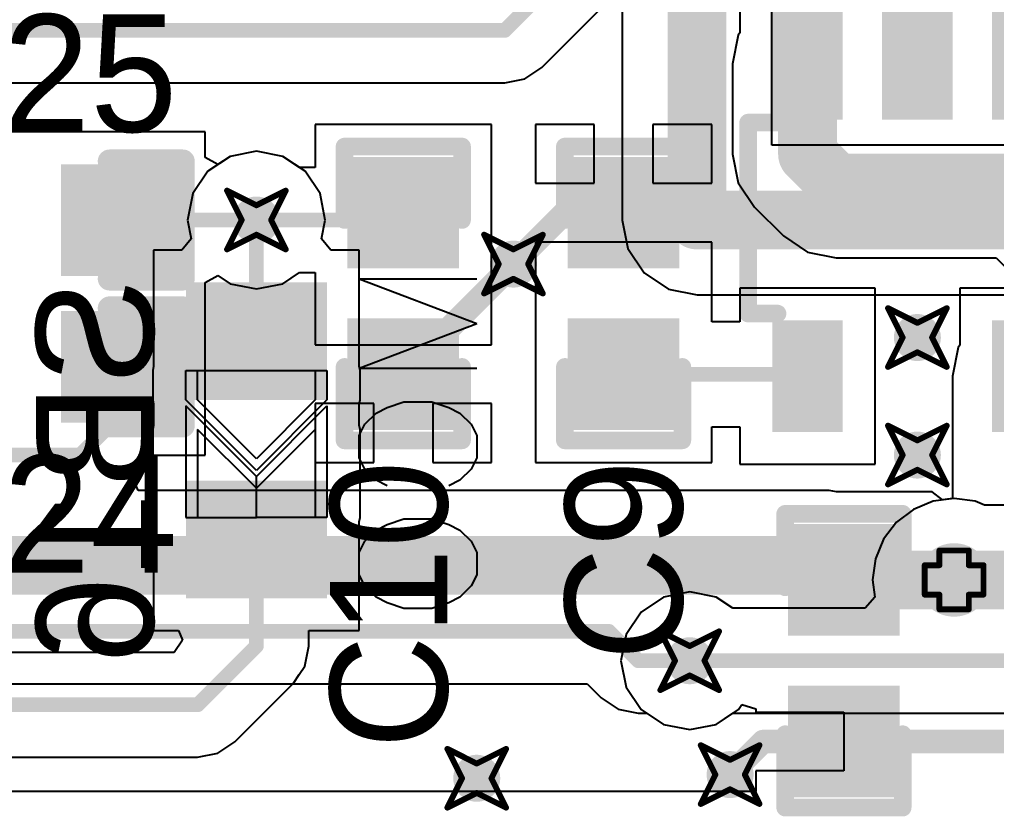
# Model space of a CAD drawing. Header units: millimetres. Extents: x 2.26 to 6.57, y 1.2 to 4.64.
# Drawn here: x 4.2026 to 4.5352, y 3.6001 to 3.8714 of the extents above; entities that cross this region are included whole.
import ezdxf

# ---------------------------------------------------------------- set-up
doc = ezdxf.new("R2010")
doc.units = ezdxf.units.MM
doc.header["$MEASUREMENT"] = 0
for name, color, linetype in [('BottomLayer', 5, 'Continuous'), ('BottomOverlay', 54, 'Continuous'), ('BottomPaste', 16, 'Continuous'), ('BottomSolder', 6, 'Continuous'), ('DrillDrawing', 1, 'Continuous'), ('MultiLayer', 9, 'Continuous'), ('TopLayer', 1, 'Continuous'), ('TopOverlay', 2, 'Continuous'), ('TopPaste', 8, 'Continuous'), ('TopSolder', 216, 'Continuous'), ('ViaHoleLayer', 16, 'Continuous')]:
    doc.layers.add(name, color=color, linetype=linetype)

# ---------------------------------------------------------------- blocks, each defined once
blk = doc.blocks.new('0603C_63')
at = {"layer": 'TopLayer'}
for points in [[(-0.0125, 0.015), (-0.0425, 0.015), (-0.0125, -0.015), (-0.0425, -0.015)], [(0.0425, 0.015), (0.0125, 0.015), (0.0425, -0.015), (0.0125, -0.015)]]:
    blk.add_solid(points, dxfattribs=at)
at = {"layer": 'TopOverlay', "const_width": 0.006}
for points in [[(-0.05, 0.02), (-0.025, 0.02)], [(-0.05, 0.02), (-0.05, -0.02)], [(0.025, 0.02), (0.05, 0.02)], [(0.05, 0.02), (0.05, -0.02)], [(-0.05, -0.02), (-0.025, -0.02)], [(0.025, -0.02), (0.05, -0.02)]]:
    blk.add_lwpolyline(points, dxfattribs=at)
at = {"layer": 'TopOverlay', "const_width": 0.003}
for points in [[(-0.0515, 0.02, 1), (-0.0485, 0.02, 1)], [(-0.0515, 0.02, 1), (-0.0485, 0.02, 1)], [(-0.0265, 0.02, 1), (-0.0235, 0.02, 1)], [(0.0235, 0.02, 1), (0.0265, 0.02, 1)], [(0.0485, 0.02, 1), (0.0515, 0.02, 1)], [(0.0485, 0.02, 1), (0.0515, 0.02, 1)], [(-0.0515, -0.02, 1), (-0.0485, -0.02, 1)], [(-0.0515, -0.02, 1), (-0.0485, -0.02, 1)], [(-0.0265, -0.02, 1), (-0.0235, -0.02, 1)], [(0.0235, -0.02, 1), (0.0265, -0.02, 1)], [(0.0485, -0.02, 1), (0.0515, -0.02, 1)], [(0.0485, -0.02, 1), (0.0515, -0.02, 1)]]:
    blk.add_lwpolyline(points, format="xyb", close=True, dxfattribs=at)
at = {"layer": 'TopPaste'}
for points in [[(-0.0125, 0.015), (-0.0425, 0.015), (-0.0125, -0.015), (-0.0425, -0.015)], [(0.0425, 0.015), (0.0125, 0.015), (0.0425, -0.015), (0.0125, -0.015)]]:
    blk.add_solid(points, dxfattribs=at)
at = {"layer": 'TopSolder'}
for points in [[(-0.0085, 0.019), (-0.0465, 0.019), (-0.0085, -0.019), (-0.0465, -0.019)], [(0.0465, 0.019), (0.0085, 0.019), (0.0465, -0.019), (0.0085, -0.019)]]:
    blk.add_solid(points, dxfattribs=at)
blk = doc.blocks.new('0603C_72')
at = {"layer": 'TopLayer'}
for points in [[(-0.0125, 0.015), (-0.0425, 0.015), (-0.0125, -0.015), (-0.0425, -0.015)], [(0.0425, 0.015), (0.0125, 0.015), (0.0425, -0.015), (0.0125, -0.015)]]:
    blk.add_solid(points, dxfattribs=at)
at = {"layer": 'TopOverlay', "const_width": 0.006}
for points in [[(-0.05, 0.02), (-0.025, 0.02)], [(-0.05, 0.02), (-0.05, -0.02)], [(0.025, 0.02), (0.05, 0.02)], [(0.05, 0.02), (0.05, -0.02)], [(-0.05, -0.02), (-0.025, -0.02)], [(0.025, -0.02), (0.05, -0.02)]]:
    blk.add_lwpolyline(points, dxfattribs=at)
at = {"layer": 'TopOverlay', "const_width": 0.003}
for points in [[(-0.0515, 0.02, 1), (-0.0485, 0.02, 1)], [(-0.0515, 0.02, 1), (-0.0485, 0.02, 1)], [(-0.0265, 0.02, 1), (-0.0235, 0.02, 1)], [(0.0235, 0.02, 1), (0.0265, 0.02, 1)], [(0.0485, 0.02, 1), (0.0515, 0.02, 1)], [(0.0485, 0.02, 1), (0.0515, 0.02, 1)], [(-0.0515, -0.02, 1), (-0.0485, -0.02, 1)], [(-0.0515, -0.02, 1), (-0.0485, -0.02, 1)], [(-0.0265, -0.02, 1), (-0.0235, -0.02, 1)], [(0.0235, -0.02, 1), (0.0265, -0.02, 1)], [(0.0485, -0.02, 1), (0.0515, -0.02, 1)], [(0.0485, -0.02, 1), (0.0515, -0.02, 1)]]:
    blk.add_lwpolyline(points, format="xyb", close=True, dxfattribs=at)
at = {"layer": 'TopPaste'}
for points in [[(-0.0125, 0.015), (-0.0425, 0.015), (-0.0125, -0.015), (-0.0425, -0.015)], [(0.0425, 0.015), (0.0125, 0.015), (0.0425, -0.015), (0.0125, -0.015)]]:
    blk.add_solid(points, dxfattribs=at)
at = {"layer": 'TopSolder'}
for points in [[(-0.0085, 0.019), (-0.0465, 0.019), (-0.0085, -0.019), (-0.0465, -0.019)], [(0.0465, 0.019), (0.0085, 0.019), (0.0465, -0.019), (0.0085, -0.019)]]:
    blk.add_solid(points, dxfattribs=at)
blk = doc.blocks.new('0603C_73')
at = {"layer": 'TopLayer'}
for points in [[(-0.0125, 0.015), (-0.0425, 0.015), (-0.0125, -0.015), (-0.0425, -0.015)], [(0.0425, 0.015), (0.0125, 0.015), (0.0425, -0.015), (0.0125, -0.015)]]:
    blk.add_solid(points, dxfattribs=at)
at = {"layer": 'TopOverlay', "const_width": 0.006}
for points in [[(-0.025, 0.02), (-0.05, 0.02)], [(-0.05, -0.02), (-0.05, 0.02)], [(0.05, 0.02), (0.025, 0.02)], [(0.05, -0.02), (0.05, 0.02)], [(-0.025, -0.02), (-0.05, -0.02)], [(0.05, -0.02), (0.025, -0.02)]]:
    blk.add_lwpolyline(points, dxfattribs=at)
at = {"layer": 'TopOverlay', "const_width": 0.003}
for points in [[(-0.0515, 0.02, 1), (-0.0485, 0.02, 1)], [(-0.0515, 0.02, 1), (-0.0485, 0.02, 1)], [(-0.0265, 0.02, 1), (-0.0235, 0.02, 1)], [(0.0235, 0.02, 1), (0.0265, 0.02, 1)], [(0.0485, 0.02, 1), (0.0515, 0.02, 1)], [(0.0485, 0.02, 1), (0.0515, 0.02, 1)], [(-0.0515, -0.02, 1), (-0.0485, -0.02, 1)], [(-0.0515, -0.02, 1), (-0.0485, -0.02, 1)], [(-0.0265, -0.02, 1), (-0.0235, -0.02, 1)], [(0.0235, -0.02, 1), (0.0265, -0.02, 1)], [(0.0485, -0.02, 1), (0.0515, -0.02, 1)], [(0.0485, -0.02, 1), (0.0515, -0.02, 1)]]:
    blk.add_lwpolyline(points, format="xyb", close=True, dxfattribs=at)
at = {"layer": 'TopPaste'}
for points in [[(-0.0125, 0.015), (-0.0425, 0.015), (-0.0125, -0.015), (-0.0425, -0.015)], [(0.0425, 0.015), (0.0125, 0.015), (0.0425, -0.015), (0.0125, -0.015)]]:
    blk.add_solid(points, dxfattribs=at)
at = {"layer": 'TopSolder'}
for points in [[(-0.0085, 0.019), (-0.0465, 0.019), (-0.0085, -0.019), (-0.0465, -0.019)], [(0.0465, 0.019), (0.0085, 0.019), (0.0465, -0.019), (0.0085, -0.019)]]:
    blk.add_solid(points, dxfattribs=at)
blk = doc.blocks.new('SOT_23_5L_112')
at = {"layer": 'TopLayer'}
for points in [[(-0.06815, 0.0454), (-0.06815, 0.0294), (-0.03815, 0.0454), (-0.03815, 0.0294)], [(0.03815, 0.0454), (0.03815, 0.0294), (0.06815, 0.0454), (0.06815, 0.0294)], [(-0.06815, 0.008), (-0.06815, -0.008), (-0.03815, 0.008), (-0.03815, -0.008)], [(-0.06815, -0.0294), (-0.06815, -0.0454), (-0.03815, -0.0294), (-0.03815, -0.0454)], [(0.03815, -0.0294), (0.03815, -0.0454), (0.06815, -0.0294), (0.06815, -0.0454)]]:
    blk.add_solid(points, dxfattribs=at)
at = {"layer": 'TopOverlay', "const_width": 0.006}
for points in [[(0.03185, 0.0574), (-0.03315, 0.0574)], [(-0.03315, 0.0474), (-0.03315, 0.0574)], [(0.03185, 0.0474), (0.03185, 0.0574)], [(-0.03315, -0.0576), (-0.03315, -0.0476)], [(0.03185, -0.0576), (0.03185, -0.0476)], [(0.03185, -0.0576), (-0.03315, -0.0576)]]:
    blk.add_lwpolyline(points, dxfattribs=at)
at = {"layer": 'TopOverlay', "const_width": 0.003}
for points in [[(-0.03465, 0.0574, 1), (-0.03165, 0.0574, 1)], [(-0.03465, 0.0574, 1), (-0.03165, 0.0574, 1)], [(0.03035, 0.0574, 1), (0.03335, 0.0574, 1)], [(0.03035, 0.0574, 1), (0.03335, 0.0574, 1)], [(-0.03465, 0.0474, 1), (-0.03165, 0.0474, 1)], [(0.03035, 0.0474, 1), (0.03335, 0.0474, 1)], [(-0.03465, -0.0476, 1), (-0.03165, -0.0476, 1)], [(0.03035, -0.0476, 1), (0.03335, -0.0476, 1)], [(-0.03465, -0.0576, 1), (-0.03165, -0.0576, 1)], [(-0.03465, -0.0576, 1), (-0.03165, -0.0576, 1)], [(0.03035, -0.0576, 1), (0.03335, -0.0576, 1)], [(0.03035, -0.0576, 1), (0.03335, -0.0576, 1)]]:
    blk.add_lwpolyline(points, format="xyb", close=True, dxfattribs=at)
at = {"layer": 'TopPaste'}
for points in [[(-0.06815, 0.0454), (-0.06815, 0.0294), (-0.03815, 0.0454), (-0.03815, 0.0294)], [(0.03815, 0.0454), (0.03815, 0.0294), (0.06815, 0.0454), (0.06815, 0.0294)], [(-0.06815, 0.008), (-0.06815, -0.008), (-0.03815, 0.008), (-0.03815, -0.008)], [(-0.06815, -0.0294), (-0.06815, -0.0454), (-0.03815, -0.0294), (-0.03815, -0.0454)], [(0.03815, -0.0294), (0.03815, -0.0454), (0.06815, -0.0294), (0.06815, -0.0454)]]:
    blk.add_solid(points, dxfattribs=at)
at = {"layer": 'TopSolder'}
for points in [[(-0.07215, 0.0494), (-0.07215, 0.0254), (-0.03415, 0.0494), (-0.03415, 0.0254)], [(0.03415, 0.0494), (0.03415, 0.0254), (0.07215, 0.0494), (0.07215, 0.0254)], [(-0.07215, 0.012), (-0.07215, -0.012), (-0.03415, 0.012), (-0.03415, -0.012)], [(-0.07215, -0.0254), (-0.07215, -0.0494), (-0.03415, -0.0254), (-0.03415, -0.0494)], [(0.03415, -0.0254), (0.03415, -0.0494), (0.07215, -0.0254), (0.07215, -0.0494)]]:
    blk.add_solid(points, dxfattribs=at)
blk = doc.blocks.new('0603R_129')
at = {"layer": 'TopLayer'}
for points in [[(-0.0125, 0.015), (-0.0425, 0.015), (-0.0125, -0.015), (-0.0425, -0.015)], [(0.0425, 0.015), (0.0125, 0.015), (0.0425, -0.015), (0.0125, -0.015)]]:
    blk.add_solid(points, dxfattribs=at)
at = {"layer": 'TopOverlay', "const_width": 0.008}
for points in [[(-0.025, 0.02), (-0.05, 0.02)], [(-0.05, 0.02), (-0.05, -0.02)], [(0.05, 0.02), (0.025, 0.02)], [(0.05, 0.02), (0.05, -0.02)], [(-0.025, -0.02), (-0.05, -0.02)], [(0.05, -0.02), (0.025, -0.02)]]:
    blk.add_lwpolyline(points, dxfattribs=at)
at = {"layer": 'TopOverlay', "const_width": 0.004}
for points in [[(-0.052, 0.02, 1), (-0.048, 0.02, 1)], [(-0.052, 0.02, 1), (-0.048, 0.02, 1)], [(-0.027, 0.02, 1), (-0.023, 0.02, 1)], [(0.023, 0.02, 1), (0.027, 0.02, 1)], [(0.048, 0.02, 1), (0.052, 0.02, 1)], [(0.048, 0.02, 1), (0.052, 0.02, 1)], [(-0.052, -0.02, 1), (-0.048, -0.02, 1)], [(-0.052, -0.02, 1), (-0.048, -0.02, 1)], [(-0.027, -0.02, 1), (-0.023, -0.02, 1)], [(0.023, -0.02, 1), (0.027, -0.02, 1)], [(0.048, -0.02, 1), (0.052, -0.02, 1)], [(0.048, -0.02, 1), (0.052, -0.02, 1)]]:
    blk.add_lwpolyline(points, format="xyb", close=True, dxfattribs=at)
at = {"layer": 'TopPaste'}
for points in [[(-0.0125, 0.015), (-0.0425, 0.015), (-0.0125, -0.015), (-0.0425, -0.015)], [(0.0425, 0.015), (0.0125, 0.015), (0.0425, -0.015), (0.0125, -0.015)]]:
    blk.add_solid(points, dxfattribs=at)
at = {"layer": 'TopSolder'}
for points in [[(-0.0085, 0.019), (-0.0465, 0.019), (-0.0085, -0.019), (-0.0465, -0.019)], [(0.0465, 0.019), (0.0085, 0.019), (0.0465, -0.019), (0.0085, -0.019)]]:
    blk.add_solid(points, dxfattribs=at)
blk = doc.blocks.new('0603R_132')
at = {"layer": 'TopLayer'}
for points in [[(-0.0125, 0.015), (-0.0425, 0.015), (-0.0125, -0.015), (-0.0425, -0.015)], [(0.0425, 0.015), (0.0125, 0.015), (0.0425, -0.015), (0.0125, -0.015)]]:
    blk.add_solid(points, dxfattribs=at)
at = {"layer": 'TopOverlay', "const_width": 0.008}
for points in [[(-0.05, -0.02), (-0.05, 0.02)], [(-0.05, 0.02), (-0.025, 0.02)], [(0.025, 0.02), (0.05, 0.02)], [(0.05, -0.02), (0.05, 0.02)], [(-0.05, -0.02), (-0.025, -0.02)], [(0.025, -0.02), (0.05, -0.02)]]:
    blk.add_lwpolyline(points, dxfattribs=at)
at = {"layer": 'TopOverlay', "const_width": 0.004}
for points in [[(-0.052, 0.02, 1), (-0.048, 0.02, 1)], [(-0.052, 0.02, 1), (-0.048, 0.02, 1)], [(-0.027, 0.02, 1), (-0.023, 0.02, 1)], [(0.023, 0.02, 1), (0.027, 0.02, 1)], [(0.048, 0.02, 1), (0.052, 0.02, 1)], [(0.048, 0.02, 1), (0.052, 0.02, 1)], [(-0.052, -0.02, 1), (-0.048, -0.02, 1)], [(-0.052, -0.02, 1), (-0.048, -0.02, 1)], [(-0.027, -0.02, 1), (-0.023, -0.02, 1)], [(0.023, -0.02, 1), (0.027, -0.02, 1)], [(0.048, -0.02, 1), (0.052, -0.02, 1)], [(0.048, -0.02, 1), (0.052, -0.02, 1)]]:
    blk.add_lwpolyline(points, format="xyb", close=True, dxfattribs=at)
at = {"layer": 'TopPaste'}
for points in [[(-0.0125, 0.015), (-0.0425, 0.015), (-0.0125, -0.015), (-0.0425, -0.015)], [(0.0425, 0.015), (0.0125, 0.015), (0.0425, -0.015), (0.0125, -0.015)]]:
    blk.add_solid(points, dxfattribs=at)
at = {"layer": 'TopSolder'}
for points in [[(-0.0085, 0.019), (-0.0465, 0.019), (-0.0085, -0.019), (-0.0465, -0.019)], [(0.0465, 0.019), (0.0085, 0.019), (0.0465, -0.019), (0.0085, -0.019)]]:
    blk.add_solid(points, dxfattribs=at)
blk = doc.blocks.new('JP2_SMD_B_154')
at = {"layer": 'BottomLayer'}
for p, q in [((-0.02625, 0.02), (-0.02625, 0)), ((0.00375, 0.02), (-0.02625, 0.02)), ((-0.01625, 0), (0.00375, 0.02)), ((-0.00625, 0), (0.01375, 0.02)), ((0.01375, 0.02), (0.02375, 0.02)), ((0.02375, 0.02), (0.02375, -0.02)), ((-0.02625, 0), (-0.01625, 0)), ((-0.02625, -0.02), (-0.02625, 0)), ((-0.02625, 0), (-0.01625, 0)), ((-0.01625, 0), (0.00375, -0.02)), ((0.01375, -0.02), (-0.00625, 0)), ((0.00375, -0.02), (-0.02625, -0.02)), ((0.02375, -0.02), (0.01375, -0.02))]:
    blk.add_line(p, q, dxfattribs=at)
for points in [[(-0.01775, 0.02), (-0.04975, 0.02), (-0.01775, -0.02), (-0.04975, -0.02)], [(0.04975, 0.02), (0.01775, 0.02), (0.04975, -0.02), (0.01775, -0.02)]]:
    blk.add_solid(points, dxfattribs=at)
at = {"layer": 'BottomPaste'}
for p, q in [((-0.02625, 0.02), (-0.02625, 0)), ((0.00375, 0.02), (-0.02625, 0.02)), ((-0.01625, 0), (0.00375, 0.02)), ((-0.00625, 0), (0.01375, 0.02)), ((0.01375, 0.02), (0.02375, 0.02)), ((0.02375, 0.02), (0.02375, -0.02)), ((-0.02625, 0), (-0.01625, 0)), ((-0.02625, -0.02), (-0.02625, 0)), ((-0.02625, 0), (-0.01625, 0)), ((-0.01625, 0), (0.00375, -0.02)), ((0.01375, -0.02), (-0.00625, 0)), ((0.00375, -0.02), (-0.02625, -0.02)), ((0.02375, -0.02), (0.01375, -0.02))]:
    blk.add_line(p, q, dxfattribs=at)
for points in [[(-0.01775, 0.02), (-0.04975, 0.02), (-0.01775, -0.02), (-0.04975, -0.02)], [(0.04975, 0.02), (0.01775, 0.02), (0.04975, -0.02), (0.01775, -0.02)]]:
    blk.add_solid(points, dxfattribs=at)
at = {"layer": 'BottomSolder'}
for p, q in [((-0.02625, 0.024), (-0.02625, 0)), ((0.01175, 0.024), (-0.02625, 0.024)), ((-0.01225, 0), (0.01175, 0.024)), ((-0.01025, 0), (0.01375, 0.024)), ((0.01375, 0.024), (0.02375, 0.024)), ((0.02375, 0.024), (0.02375, -0.024)), ((-0.02625, 0), (-0.01225, 0)), ((-0.02625, -0.024), (-0.02625, 0)), ((-0.02625, 0), (-0.01225, 0)), ((-0.01225, 0), (0.01175, -0.024)), ((0.01375, -0.024), (-0.01025, 0)), ((0.01175, -0.024), (-0.02625, -0.024)), ((0.02375, -0.024), (0.01375, -0.024))]:
    blk.add_line(p, q, dxfattribs=at)
for points in [[(-0.01375, 0.024), (-0.05375, 0.024), (-0.01375, -0.024), (-0.05375, -0.024)], [(0.05375, 0.024), (0.01375, 0.024), (0.05375, -0.024), (0.01375, -0.024)]]:
    blk.add_solid(points, dxfattribs=at)

msp = doc.modelspace()

# ---------------------------------------------------------------- linework, layer by layer
at = {"layer": 'BottomLayer'}
for p, q in [((4.40778, 3.91783), (4.40778, 3.80315)), ((4.45876, 3.82864), (4.45876, 3.87666)), ((4.79771, 3.82864), (4.45876, 3.82864)), ((4.27429, 3.82482), (4.26669, 3.81973)), ((4.28327, 3.8266), (4.27429, 3.82482)), ((4.29224, 3.82482), (4.28327, 3.8266)), ((4.29985, 3.81973), (4.29224, 3.82482)), ((4.26669, 3.81973), (4.2616, 3.81212)), ((4.30493, 3.81212), (4.29985, 3.81973)), ((4.2616, 3.81212), (4.25982, 3.80315)), ((4.30672, 3.80315), (4.30493, 3.81212)), ((4.25982, 3.80315), (4.26109, 3.79676)), ((4.30545, 3.79676), (4.30672, 3.80315)), ((4.40778, 3.80315), (4.40972, 3.7934)), ((4.26109, 3.79676), (4.25792, 3.7929)), ((4.30862, 3.7929), (4.30545, 3.79676)), ((4.25792, 3.7929), (4.24827, 3.7929)), ((4.24827, 3.7929), (4.24827, 3.75338)), ((4.31827, 3.7929), (4.30862, 3.7929)), ((4.31827, 3.75338), (4.31827, 3.7929)), ((4.40972, 3.7934), (4.41524, 3.78513)), ((4.41524, 3.78513), (4.42351, 3.7796)), ((4.42351, 3.7796), (4.43327, 3.77766)), ((4.43327, 3.77766), (4.6902, 3.77766)), ((4.24827, 3.75338), (4.24797, 3.7519)), ((4.24797, 3.7519), (4.24797, 3.7419)), ((4.31856, 3.7519), (4.31827, 3.75338)), ((4.31856, 3.7419), (4.31856, 3.7519)), ((4.24797, 3.7419), (4.24827, 3.74042)), ((4.31827, 3.74042), (4.31856, 3.7419)), ((4.24827, 3.74042), (4.24827, 3.73338)), ((4.31827, 3.73338), (4.31827, 3.74042)), ((4.24827, 3.73338), (4.24797, 3.7319)), ((4.24797, 3.7319), (4.24797, 3.7019)), ((4.31856, 3.7319), (4.31827, 3.73338)), ((4.31856, 3.7019), (4.31856, 3.7319)), ((4.52077, 3.70839), (4.51359, 3.70744)), ((4.52795, 3.70744), (4.52077, 3.70839)), ((4.5069, 3.70467), (4.50115, 3.70026)), ((4.51359, 3.70744), (4.5069, 3.70467)), ((4.53109, 3.70614), (4.52795, 3.70744)), ((4.62521, 3.70614), (4.53109, 3.70614)), ((4.24797, 3.7019), (4.24827, 3.70042)), ((4.31827, 3.70042), (4.31856, 3.7019)), ((4.24827, 3.70042), (4.24827, 3.6634)), ((4.31827, 3.6634), (4.31827, 3.70042)), ((4.50115, 3.70026), (4.49675, 3.69452)), ((4.49675, 3.69452), (4.49398, 3.68783)), ((4.49398, 3.68783), (4.49303, 3.68065)), ((4.49303, 3.68065), (4.49381, 3.67475)), ((4.42179, 3.67482), (4.41419, 3.66973)), ((4.43077, 3.6766), (4.42179, 3.67482)), ((4.43974, 3.67482), (4.43077, 3.6766)), ((4.44546, 3.67099), (4.43974, 3.67482)), ((4.49381, 3.67475), (4.49051, 3.67099)), ((4.41419, 3.66973), (4.4091, 3.66212)), ((4.49051, 3.67099), (4.44546, 3.67099)), ((4.24827, 3.6634), (4.25675, 3.6634)), ((4.25675, 3.6634), (4.2581, 3.66015)), ((4.30111, 3.65815), (4.30111, 3.6634)), ((4.30111, 3.6634), (4.31827, 3.6634)), ((4.4091, 3.66212), (4.40732, 3.65315)), ((4.2581, 3.66015), (4.25532, 3.65599)), ((4.29975, 3.65132), (4.30111, 3.65815)), ((4.30111, 3.65815), (4.30111, 3.65815)), ((4.25532, 3.65599), (4.18424, 3.65599)), ((4.40732, 3.65315), (4.4091, 3.64418)), ((4.29588, 3.64553), (4.29782, 3.64843)), ((4.29782, 3.64843), (4.29975, 3.65132)), ((4.27588, 3.62553), (4.29588, 3.64553)), ((4.29588, 3.64553), (4.29588, 3.64553)), ((4.4091, 3.64418), (4.41419, 3.63657)), ((4.41419, 3.63657), (4.42179, 3.63148)), ((4.43974, 3.63148), (4.44546, 3.63531)), ((4.44546, 3.63531), (4.65857, 3.63531)), ((4.42179, 3.63148), (4.43077, 3.6297)), ((4.43077, 3.6297), (4.43974, 3.63148)), ((4.2701, 3.62167), (4.27588, 3.62553)), ((4.26327, 3.62031), (4.2701, 3.62167)), ((4.12566, 3.62031), (4.26327, 3.62031))]:
    msp.add_line(p, q, dxfattribs=at)
for points, const_width in [([(4.43327, 3.80315), (4.43327, 3.92815)], 0.02), ([(4.43327, 3.80315), (4.80827, 3.80315)], 0.02), ([(4.28327, 3.7619), (4.28327, 3.80315)], 0.005), ([(4.28327, 3.65815), (4.28327, 3.6944)], 0.005), ([(4.52077, 3.68065), (4.63577, 3.68065)], 0.02), ([(4.26327, 3.63815), (4.28327, 3.65815)], 0.005), ([(4.43077, 3.65315), (4.67327, 3.65315)], 0.005), ([(4.11827, 3.63815), (4.26327, 3.63815)], 0.005)]:
    msp.add_lwpolyline(points, dxfattribs=dict(at, const_width=const_width))
for points, const_width in [([(4.27927, 3.80315, 1), (4.28727, 3.80315, 1)], 0.008), ([(4.42827, 3.80315, 1), (4.43827, 3.80315, 1)], 0.01), ([(4.42827, 3.80315, 1), (4.43827, 3.80315, 1)], 0.01), ([(4.28202, 3.80315, 1), (4.28452, 3.80315, 1)], 0.0025), ([(4.36677, 3.78815, 1), (4.37477, 3.78815, 1)], 0.008), ([(4.50427, 3.76315, 1), (4.51227, 3.76315, 1)], 0.008), ([(4.28202, 3.7619, 1), (4.28452, 3.7619, 1)], 0.0025), ([(4.50427, 3.72315, 1), (4.51227, 3.72315, 1)], 0.008), ([(4.28202, 3.6944, 1), (4.28452, 3.6944, 1)], 0.0025), ([(4.51452, 3.68065, 1), (4.52702, 3.68065, 1)], 0.0125), ([(4.51577, 3.68065, 1), (4.52577, 3.68065, 1)], 0.01), ([(4.28202, 3.65815, 1), (4.28452, 3.65815, 1)], 0.0025), ([(4.28202, 3.65815, 1), (4.28452, 3.65815, 1)], 0.0025), ([(4.42677, 3.65315, 1), (4.43477, 3.65315, 1)], 0.008), ([(4.42952, 3.65315, 1), (4.43202, 3.65315, 1)], 0.0025), ([(4.26202, 3.63815, 1), (4.26452, 3.63815, 1)], 0.0025), ([(4.26202, 3.63815, 1), (4.26452, 3.63815, 1)], 0.0025), ([(4.44052, 3.6144, 1), (4.44852, 3.6144, 1)], 0.008), ([(4.35427, 3.61315, 1), (4.36227, 3.61315, 1)], 0.008)]:
    msp.add_lwpolyline(points, format="xyb", close=True, dxfattribs=dict(at, const_width=const_width))
at = {"layer": 'BottomOverlay'}
for p, q in [((4.31828, 3.78315), (4.35827, 3.78315)), ((4.31828, 3.78315), (4.35827, 3.76791)), ((4.31828, 3.75268), (4.35827, 3.76791)), ((4.31828, 3.75268), (4.35827, 3.75268)), ((4.3278, 3.73935), (4.33351, 3.74125)), ((4.33351, 3.74125), (4.34303, 3.74125)), ((4.34303, 3.74125), (4.34875, 3.73935)), ((4.32399, 3.73745), (4.3278, 3.73935)), ((4.34875, 3.73935), (4.35255, 3.73745)), ((4.32018, 3.73364), (4.32399, 3.73745)), ((4.35255, 3.73745), (4.35636, 3.73364)), ((4.31828, 3.72983), (4.32018, 3.73364)), ((4.35636, 3.73364), (4.35827, 3.72983)), ((4.31828, 3.72221), (4.31828, 3.72983)), ((4.35827, 3.72983), (4.35827, 3.72221)), ((4.32018, 3.7184), (4.31828, 3.72221)), ((4.35827, 3.72221), (4.35636, 3.7184)), ((4.32399, 3.71459), (4.32018, 3.7184)), ((4.35636, 3.7184), (4.35255, 3.71459)), ((4.3278, 3.71269), (4.32399, 3.71459)), ((4.35255, 3.71459), (4.34875, 3.71269)), ((4.3278, 3.69955), (4.33351, 3.70145)), ((4.33351, 3.70145), (4.34303, 3.70145)), ((4.34303, 3.70145), (4.34875, 3.69955)), ((4.32399, 3.69764), (4.3278, 3.69955)), ((4.34875, 3.69955), (4.35255, 3.69764)), ((4.32018, 3.69384), (4.32399, 3.69764)), ((4.35255, 3.69764), (4.35636, 3.69384)), ((4.31828, 3.69003), (4.32018, 3.69384)), ((4.35636, 3.69384), (4.35827, 3.69003)), ((4.31828, 3.68241), (4.31828, 3.69003)), ((4.35827, 3.69003), (4.35827, 3.68241)), ((4.32018, 3.6786), (4.31828, 3.68241)), ((4.35827, 3.68241), (4.35636, 3.6786)), ((4.32399, 3.67479), (4.32018, 3.6786)), ((4.35636, 3.6786), (4.35255, 3.67479)), ((4.3278, 3.67289), (4.32399, 3.67479)), ((4.35255, 3.67479), (4.34875, 3.67289)), ((4.33351, 3.67098), (4.3278, 3.67289)), ((4.34875, 3.67289), (4.34303, 3.67098)), ((4.34303, 3.67098), (4.33351, 3.67098))]:
    msp.add_line(p, q, dxfattribs=at)
at = {"layer": 'DrillDrawing', "const_width": 0.002}
for points in [[(4.27327, 3.81315), (4.28327, 3.80815)], [(4.27327, 3.81315), (4.27827, 3.80315)], [(4.28327, 3.80815), (4.29327, 3.81315)], [(4.28827, 3.80315), (4.29327, 3.81315)], [(4.27327, 3.79315), (4.27827, 3.80315)], [(4.28827, 3.80315), (4.29327, 3.79315)], [(4.27327, 3.79315), (4.28327, 3.79815)], [(4.28327, 3.79815), (4.29327, 3.79315)], [(4.36077, 3.79815), (4.37077, 3.79315)], [(4.36077, 3.79815), (4.36577, 3.78815)], [(4.37077, 3.79315), (4.38077, 3.79815)], [(4.37577, 3.78815), (4.38077, 3.79815)], [(4.36077, 3.77815), (4.36577, 3.78815)], [(4.37577, 3.78815), (4.38077, 3.77815)], [(4.36077, 3.77815), (4.37077, 3.78315)], [(4.37077, 3.78315), (4.38077, 3.77815)], [(4.49827, 3.77315), (4.50827, 3.76815)], [(4.49827, 3.77315), (4.50327, 3.76315)], [(4.50827, 3.76815), (4.51827, 3.77315)], [(4.51327, 3.76315), (4.51827, 3.77315)], [(4.49827, 3.75315), (4.50327, 3.76315)], [(4.51327, 3.76315), (4.51827, 3.75315)], [(4.49827, 3.75315), (4.50827, 3.75815)], [(4.50827, 3.75815), (4.51827, 3.75315)], [(4.49827, 3.73315), (4.50827, 3.72815)], [(4.49827, 3.73315), (4.50327, 3.72315)], [(4.50827, 3.72815), (4.51827, 3.73315)], [(4.51327, 3.72315), (4.51827, 3.73315)], [(4.49827, 3.71315), (4.50327, 3.72315)], [(4.51327, 3.72315), (4.51827, 3.71315)], [(4.49827, 3.71315), (4.50827, 3.71815)], [(4.50827, 3.71815), (4.51827, 3.71315)], [(4.51577, 3.68565), (4.51577, 3.69065)], [(4.51577, 3.69065), (4.52577, 3.69065)], [(4.52577, 3.68565), (4.52577, 3.69065)], [(4.51077, 3.67565), (4.51077, 3.68565)], [(4.51077, 3.68565), (4.51577, 3.68565)], [(4.52577, 3.68565), (4.53077, 3.68565)], [(4.53077, 3.67565), (4.53077, 3.68565)], [(4.51077, 3.67565), (4.51577, 3.67565)], [(4.51577, 3.67065), (4.51577, 3.67565)], [(4.52577, 3.67565), (4.53077, 3.67565)], [(4.52577, 3.67065), (4.52577, 3.67565)], [(4.51577, 3.67065), (4.52577, 3.67065)], [(4.42077, 3.66315), (4.43077, 3.65815)], [(4.42077, 3.66315), (4.42577, 3.65315)], [(4.43077, 3.65815), (4.44077, 3.66315)], [(4.43577, 3.65315), (4.44077, 3.66315)], [(4.42077, 3.64315), (4.42577, 3.65315)], [(4.43577, 3.65315), (4.44077, 3.64315)], [(4.42077, 3.64315), (4.43077, 3.64815)], [(4.43077, 3.64815), (4.44077, 3.64315)], [(4.43452, 3.6244), (4.44452, 3.6194)], [(4.43452, 3.6244), (4.43952, 3.6144)], [(4.44452, 3.6194), (4.45452, 3.6244)], [(4.44952, 3.6144), (4.45452, 3.6244)], [(4.34827, 3.62315), (4.35827, 3.61815)], [(4.34827, 3.62315), (4.35327, 3.61315)], [(4.35827, 3.61815), (4.36827, 3.62315)], [(4.36327, 3.61315), (4.36827, 3.62315)], [(4.43452, 3.6044), (4.43952, 3.6144)], [(4.44952, 3.6144), (4.45452, 3.6044)], [(4.34827, 3.60315), (4.35327, 3.61315)], [(4.36327, 3.61315), (4.36827, 3.60315)], [(4.34827, 3.60315), (4.35827, 3.60815)], [(4.35827, 3.60815), (4.36827, 3.60315)], [(4.43452, 3.6044), (4.44452, 3.6094)], [(4.44452, 3.6094), (4.45452, 3.6044)]]:
    msp.add_lwpolyline(points, dxfattribs=at)
at = {"layer": 'DrillDrawing', "const_width": 0.001}
for points in [[(4.27277, 3.81315, 1), (4.27377, 3.81315, 1)], [(4.27277, 3.81315, 1), (4.27377, 3.81315, 1)], [(4.29277, 3.81315, 1), (4.29377, 3.81315, 1)], [(4.29277, 3.81315, 1), (4.29377, 3.81315, 1)], [(4.28277, 3.80815, 1), (4.28377, 3.80815, 1)], [(4.28277, 3.80815, 1), (4.28377, 3.80815, 1)], [(4.27777, 3.80315, 1), (4.27877, 3.80315, 1)], [(4.27777, 3.80315, 1), (4.27877, 3.80315, 1)], [(4.28777, 3.80315, 1), (4.28877, 3.80315, 1)], [(4.28777, 3.80315, 1), (4.28877, 3.80315, 1)], [(4.28277, 3.79815, 1), (4.28377, 3.79815, 1)], [(4.28277, 3.79815, 1), (4.28377, 3.79815, 1)], [(4.36027, 3.79815, 1), (4.36127, 3.79815, 1)], [(4.36027, 3.79815, 1), (4.36127, 3.79815, 1)], [(4.38027, 3.79815, 1), (4.38127, 3.79815, 1)], [(4.38027, 3.79815, 1), (4.38127, 3.79815, 1)], [(4.27277, 3.79315, 1), (4.27377, 3.79315, 1)], [(4.27277, 3.79315, 1), (4.27377, 3.79315, 1)], [(4.29277, 3.79315, 1), (4.29377, 3.79315, 1)], [(4.29277, 3.79315, 1), (4.29377, 3.79315, 1)], [(4.37027, 3.79315, 1), (4.37127, 3.79315, 1)], [(4.37027, 3.79315, 1), (4.37127, 3.79315, 1)], [(4.36527, 3.78815, 1), (4.36627, 3.78815, 1)], [(4.36527, 3.78815, 1), (4.36627, 3.78815, 1)], [(4.37527, 3.78815, 1), (4.37627, 3.78815, 1)], [(4.37527, 3.78815, 1), (4.37627, 3.78815, 1)], [(4.37027, 3.78315, 1), (4.37127, 3.78315, 1)], [(4.37027, 3.78315, 1), (4.37127, 3.78315, 1)], [(4.36027, 3.77815, 1), (4.36127, 3.77815, 1)], [(4.36027, 3.77815, 1), (4.36127, 3.77815, 1)], [(4.38027, 3.77815, 1), (4.38127, 3.77815, 1)], [(4.38027, 3.77815, 1), (4.38127, 3.77815, 1)], [(4.49777, 3.77315, 1), (4.49877, 3.77315, 1)], [(4.49777, 3.77315, 1), (4.49877, 3.77315, 1)], [(4.51777, 3.77315, 1), (4.51877, 3.77315, 1)], [(4.51777, 3.77315, 1), (4.51877, 3.77315, 1)], [(4.50777, 3.76815, 1), (4.50877, 3.76815, 1)], [(4.50777, 3.76815, 1), (4.50877, 3.76815, 1)], [(4.50277, 3.76315, 1), (4.50377, 3.76315, 1)], [(4.50277, 3.76315, 1), (4.50377, 3.76315, 1)], [(4.51277, 3.76315, 1), (4.51377, 3.76315, 1)], [(4.51277, 3.76315, 1), (4.51377, 3.76315, 1)], [(4.50777, 3.75815, 1), (4.50877, 3.75815, 1)], [(4.50777, 3.75815, 1), (4.50877, 3.75815, 1)], [(4.49777, 3.75315, 1), (4.49877, 3.75315, 1)], [(4.49777, 3.75315, 1), (4.49877, 3.75315, 1)], [(4.51777, 3.75315, 1), (4.51877, 3.75315, 1)], [(4.51777, 3.75315, 1), (4.51877, 3.75315, 1)], [(4.49777, 3.73315, 1), (4.49877, 3.73315, 1)], [(4.49777, 3.73315, 1), (4.49877, 3.73315, 1)], [(4.51777, 3.73315, 1), (4.51877, 3.73315, 1)], [(4.51777, 3.73315, 1), (4.51877, 3.73315, 1)], [(4.50777, 3.72815, 1), (4.50877, 3.72815, 1)], [(4.50777, 3.72815, 1), (4.50877, 3.72815, 1)], [(4.50277, 3.72315, 1), (4.50377, 3.72315, 1)], [(4.50277, 3.72315, 1), (4.50377, 3.72315, 1)], [(4.51277, 3.72315, 1), (4.51377, 3.72315, 1)], [(4.51277, 3.72315, 1), (4.51377, 3.72315, 1)], [(4.50777, 3.71815, 1), (4.50877, 3.71815, 1)], [(4.50777, 3.71815, 1), (4.50877, 3.71815, 1)], [(4.49777, 3.71315, 1), (4.49877, 3.71315, 1)], [(4.49777, 3.71315, 1), (4.49877, 3.71315, 1)], [(4.51777, 3.71315, 1), (4.51877, 3.71315, 1)], [(4.51777, 3.71315, 1), (4.51877, 3.71315, 1)], [(4.51527, 3.69065, 1), (4.51627, 3.69065, 1)], [(4.51527, 3.69065, 1), (4.51627, 3.69065, 1)], [(4.52527, 3.69065, 1), (4.52627, 3.69065, 1)], [(4.52527, 3.69065, 1), (4.52627, 3.69065, 1)], [(4.51027, 3.68565, 1), (4.51127, 3.68565, 1)], [(4.51027, 3.68565, 1), (4.51127, 3.68565, 1)], [(4.51527, 3.68565, 1), (4.51627, 3.68565, 1)], [(4.51527, 3.68565, 1), (4.51627, 3.68565, 1)], [(4.52527, 3.68565, 1), (4.52627, 3.68565, 1)], [(4.52527, 3.68565, 1), (4.52627, 3.68565, 1)], [(4.53027, 3.68565, 1), (4.53127, 3.68565, 1)], [(4.53027, 3.68565, 1), (4.53127, 3.68565, 1)], [(4.51027, 3.67565, 1), (4.51127, 3.67565, 1)], [(4.51027, 3.67565, 1), (4.51127, 3.67565, 1)], [(4.51527, 3.67565, 1), (4.51627, 3.67565, 1)], [(4.51527, 3.67565, 1), (4.51627, 3.67565, 1)], [(4.52527, 3.67565, 1), (4.52627, 3.67565, 1)], [(4.52527, 3.67565, 1), (4.52627, 3.67565, 1)], [(4.53027, 3.67565, 1), (4.53127, 3.67565, 1)], [(4.53027, 3.67565, 1), (4.53127, 3.67565, 1)], [(4.51527, 3.67065, 1), (4.51627, 3.67065, 1)], [(4.51527, 3.67065, 1), (4.51627, 3.67065, 1)], [(4.52527, 3.67065, 1), (4.52627, 3.67065, 1)], [(4.52527, 3.67065, 1), (4.52627, 3.67065, 1)], [(4.42027, 3.66315, 1), (4.42127, 3.66315, 1)], [(4.42027, 3.66315, 1), (4.42127, 3.66315, 1)], [(4.44027, 3.66315, 1), (4.44127, 3.66315, 1)], [(4.44027, 3.66315, 1), (4.44127, 3.66315, 1)], [(4.43027, 3.65815, 1), (4.43127, 3.65815, 1)], [(4.43027, 3.65815, 1), (4.43127, 3.65815, 1)], [(4.42527, 3.65315, 1), (4.42627, 3.65315, 1)], [(4.42527, 3.65315, 1), (4.42627, 3.65315, 1)], [(4.43527, 3.65315, 1), (4.43627, 3.65315, 1)], [(4.43527, 3.65315, 1), (4.43627, 3.65315, 1)], [(4.43027, 3.64815, 1), (4.43127, 3.64815, 1)], [(4.43027, 3.64815, 1), (4.43127, 3.64815, 1)], [(4.42027, 3.64315, 1), (4.42127, 3.64315, 1)], [(4.42027, 3.64315, 1), (4.42127, 3.64315, 1)], [(4.44027, 3.64315, 1), (4.44127, 3.64315, 1)], [(4.44027, 3.64315, 1), (4.44127, 3.64315, 1)], [(4.43402, 3.6244, 1), (4.43502, 3.6244, 1)], [(4.43402, 3.6244, 1), (4.43502, 3.6244, 1)], [(4.45402, 3.6244, 1), (4.45502, 3.6244, 1)], [(4.45402, 3.6244, 1), (4.45502, 3.6244, 1)], [(4.34777, 3.62315, 1), (4.34877, 3.62315, 1)], [(4.34777, 3.62315, 1), (4.34877, 3.62315, 1)], [(4.36777, 3.62315, 1), (4.36877, 3.62315, 1)], [(4.36777, 3.62315, 1), (4.36877, 3.62315, 1)], [(4.35777, 3.61815, 1), (4.35877, 3.61815, 1)], [(4.35777, 3.61815, 1), (4.35877, 3.61815, 1)], [(4.44402, 3.6194, 1), (4.44502, 3.6194, 1)], [(4.44402, 3.6194, 1), (4.44502, 3.6194, 1)], [(4.43902, 3.6144, 1), (4.44002, 3.6144, 1)], [(4.43902, 3.6144, 1), (4.44002, 3.6144, 1)], [(4.44902, 3.6144, 1), (4.45002, 3.6144, 1)], [(4.44902, 3.6144, 1), (4.45002, 3.6144, 1)], [(4.35277, 3.61315, 1), (4.35377, 3.61315, 1)], [(4.35277, 3.61315, 1), (4.35377, 3.61315, 1)], [(4.36277, 3.61315, 1), (4.36377, 3.61315, 1)], [(4.36277, 3.61315, 1), (4.36377, 3.61315, 1)], [(4.35777, 3.60815, 1), (4.35877, 3.60815, 1)], [(4.35777, 3.60815, 1), (4.35877, 3.60815, 1)], [(4.44402, 3.6094, 1), (4.44502, 3.6094, 1)], [(4.44402, 3.6094, 1), (4.44502, 3.6094, 1)], [(4.43402, 3.6044, 1), (4.43502, 3.6044, 1)], [(4.43402, 3.6044, 1), (4.43502, 3.6044, 1)], [(4.45402, 3.6044, 1), (4.45502, 3.6044, 1)], [(4.45402, 3.6044, 1), (4.45502, 3.6044, 1)], [(4.34777, 3.60315, 1), (4.34877, 3.60315, 1)], [(4.34777, 3.60315, 1), (4.34877, 3.60315, 1)], [(4.36777, 3.60315, 1), (4.36877, 3.60315, 1)], [(4.36777, 3.60315, 1), (4.36877, 3.60315, 1)]]:
    msp.add_lwpolyline(points, format="xyb", close=True, dxfattribs=at)
at = {"layer": 'MultiLayer'}
for points, const_width in [([(4.27927, 3.80315, 1), (4.28727, 3.80315, 1)], 0.008), ([(4.36677, 3.78815, 1), (4.37477, 3.78815, 1)], 0.008), ([(4.50427, 3.76315, 1), (4.51227, 3.76315, 1)], 0.008), ([(4.50427, 3.72315, 1), (4.51227, 3.72315, 1)], 0.008), ([(4.51452, 3.68065, 1), (4.52702, 3.68065, 1)], 0.0125), ([(4.42677, 3.65315, 1), (4.43477, 3.65315, 1)], 0.008), ([(4.44052, 3.6144, 1), (4.44852, 3.6144, 1)], 0.008), ([(4.35427, 3.61315, 1), (4.36227, 3.61315, 1)], 0.008)]:
    msp.add_lwpolyline(points, format="xyb", close=True, dxfattribs=dict(at, const_width=const_width))
at = {"layer": 'TopLayer'}
for p, q in [((4.38041, 3.85506), (4.41066, 3.88531)), ((4.44787, 3.88531), (4.44787, 3.86688)), ((4.44732, 3.86605), (4.44538, 3.8563)), ((4.44787, 3.86688), (4.44732, 3.86605)), ((4.37462, 3.85119), (4.38041, 3.85506)), ((4.44538, 3.8563), (4.44538, 3.82555)), ((4.3678, 3.84983), (4.37462, 3.85119)), ((4.09003, 3.84983), (4.3678, 3.84983)), ((4.36327, 3.83565), (4.30327, 3.83565)), ((4.30327, 3.83565), (4.30327, 3.82099)), ((4.36327, 3.77565), (4.36327, 3.83565)), ((4.39827, 3.83565), (4.37827, 3.83565)), ((4.37827, 3.83565), (4.37827, 3.81565)), ((4.39827, 3.81565), (4.39827, 3.83565)), ((4.43827, 3.83565), (4.41827, 3.83565)), ((4.41827, 3.83565), (4.41827, 3.81565)), ((4.43827, 3.81565), (4.43827, 3.83565)), ((4.26577, 3.83315), (4.15077, 3.83315)), ((4.26577, 3.82442), (4.26577, 3.83315)), ((4.27018, 3.82206), (4.26577, 3.82442)), ((4.27429, 3.82482), (4.27018, 3.82206)), ((4.28327, 3.8266), (4.27429, 3.82482)), ((4.29224, 3.82482), (4.28327, 3.8266)), ((4.29796, 3.82099), (4.29224, 3.82482)), ((4.44538, 3.82555), (4.44732, 3.8158)), ((4.30327, 3.82099), (4.29796, 3.82099)), ((4.37827, 3.81565), (4.39827, 3.81565)), ((4.41827, 3.81565), (4.43827, 3.81565)), ((4.44732, 3.8158), (4.45284, 3.80753)), ((4.45284, 3.80753), (4.46265, 3.79772)), ((4.43827, 3.79565), (4.37827, 3.79565)), ((4.37827, 3.79565), (4.37827, 3.77565)), ((4.43827, 3.77565), (4.43827, 3.79565)), ((4.46265, 3.79772), (4.47091, 3.7922)), ((4.47091, 3.7922), (4.48067, 3.79026)), ((4.48067, 3.79026), (4.53511, 3.79026)), ((4.53511, 3.79026), (4.54075, 3.78462)), ((4.29224, 3.78148), (4.29796, 3.78531)), ((4.29796, 3.78531), (4.30327, 3.78531)), ((4.30327, 3.78531), (4.30327, 3.77565)), ((4.26577, 3.78188), (4.27018, 3.78423)), ((4.26577, 3.77315), (4.26577, 3.78188)), ((4.27018, 3.78423), (4.27429, 3.78148)), ((4.27429, 3.78148), (4.28327, 3.7797)), ((4.28327, 3.7797), (4.29224, 3.78148)), ((4.49387, 3.78), (4.44787, 3.78)), ((4.44787, 3.78), (4.44787, 3.76849)), ((4.49387, 3.72), (4.49387, 3.78)), ((4.53884, 3.78), (4.52267, 3.78)), ((4.52267, 3.78), (4.52267, 3.76058)), ((4.30327, 3.77565), (4.30327, 3.76065)), ((4.36327, 3.76065), (4.36327, 3.77565)), ((4.37827, 3.77565), (4.37827, 3.72065)), ((4.43827, 3.76849), (4.43827, 3.77565)), ((4.26577, 3.72315), (4.26577, 3.77315)), ((4.44787, 3.76849), (4.43827, 3.76849)), ((4.30327, 3.76065), (4.36327, 3.76065)), ((4.52212, 3.75975), (4.52018, 3.75)), ((4.52267, 3.76058), (4.52212, 3.75975)), ((4.52018, 3.75), (4.52018, 3.70831)), ((4.32327, 3.74065), (4.30327, 3.74065)), ((4.30327, 3.74065), (4.30327, 3.72065)), ((4.32327, 3.72065), (4.32327, 3.74065)), ((4.36327, 3.74065), (4.34327, 3.74065)), ((4.34327, 3.74065), (4.34327, 3.72065)), ((4.36327, 3.72065), (4.36327, 3.74065)), ((4.43827, 3.72065), (4.43827, 3.73281)), ((4.43827, 3.73281), (4.44787, 3.73281)), ((4.44787, 3.73281), (4.44787, 3.72)), ((4.24111, 3.71576), (4.24838, 3.72303)), ((4.24838, 3.72303), (4.24846, 3.72315)), ((4.24838, 3.72303), (4.24838, 3.72303)), ((4.24846, 3.72315), (4.26577, 3.72315)), ((4.30327, 3.72065), (4.32327, 3.72065)), ((4.34327, 3.72065), (4.36327, 3.72065)), ((4.37827, 3.72065), (4.43827, 3.72065)), ((4.44787, 3.72), (4.49387, 3.72)), ((4.24302, 3.71114), (4.24111, 3.71576)), ((4.47827, 3.71114), (4.24302, 3.71114)), ((4.48073, 3.71065), (4.47827, 3.71114)), ((4.51327, 3.71065), (4.48073, 3.71065)), ((4.51679, 3.70786), (4.51327, 3.71065)), ((4.51327, 3.71065), (4.51327, 3.71065)), ((4.52018, 3.70831), (4.51679, 3.70786)), ((4.17296, 3.64531), (4.39588, 3.64531)), ((4.39588, 3.64531), (4.40065, 3.64053)), ((4.40065, 3.64053), (4.40065, 3.64053)), ((4.40065, 3.64053), (4.40644, 3.63666)), ((4.44735, 3.63657), (4.44848, 3.63826)), ((4.44848, 3.63826), (4.45327, 3.63681)), ((4.40644, 3.63666), (4.41327, 3.63531)), ((4.41327, 3.63531), (4.41607, 3.63531)), ((4.41607, 3.63531), (4.42179, 3.63148)), ((4.43974, 3.63148), (4.44735, 3.63657)), ((4.45327, 3.63681), (4.45327, 3.63565)), ((4.45327, 3.63565), (4.48328, 3.63565)), ((4.48328, 3.63565), (4.48328, 3.61565)), ((4.42179, 3.63148), (4.43077, 3.6297)), ((4.43077, 3.6297), (4.43974, 3.63148)), ((4.48328, 3.61565), (4.45327, 3.61565)), ((4.45327, 3.61565), (4.45327, 3.60864)), ((4.45327, 3.60864), (4.14754, 3.60864))]:
    msp.add_line(p, q, dxfattribs=at)
for points, const_width in [([(4.50827, 3.8563), (4.50827, 3.89775)], 0.02), ([(4.3678, 3.86768), (4.40327, 3.90315)], 0.005), ([(4.08264, 3.86768), (4.3678, 3.86768)], 0.005), ([(4.47087, 3.82555), (4.47087, 3.8563)], 0.02), ([(4.47087, 3.82555), (4.48067, 3.81575)], 0.02), ([(4.48067, 3.81575), (4.54567, 3.81575)], 0.02), ([(4.37077, 3.78815), (4.38827, 3.80565)], 0.008), ([(4.38827, 3.80565), (4.40827, 3.80565)], 0.008), ([(4.23577, 3.80315), (4.28327, 3.80315)], 0.005), ([(4.28327, 3.80315), (4.33077, 3.80315)], 0.005), ([(4.33327, 3.75065), (4.37077, 3.78815)], 0.008), ([(4.23577, 3.73565), (4.23577, 3.75315)], 0.005), ([(4.40827, 3.75065), (4.47022, 3.75065)], 0.005), ([(4.22327, 3.72315), (4.23577, 3.73565)], 0.005), ([(4.08827, 3.72315), (4.22327, 3.72315)], 0.005), ([(4.18577, 3.68565), (4.47827, 3.68565)], 0.02), ([(4.47827, 3.68565), (4.48327, 3.68065)], 0.02), ([(4.48327, 3.68065), (4.52077, 3.68065)], 0.02), ([(4.52077, 3.68065), (4.55827, 3.68065)], 0.02), ([(4.15827, 3.66315), (4.40327, 3.66315)], 0.005), ([(4.40327, 3.66315), (4.41327, 3.65315)], 0.005), ([(4.41327, 3.65315), (4.43077, 3.65315)], 0.005), ([(4.44452, 3.6144), (4.45577, 3.62565)], 0.008), ([(4.45577, 3.62565), (4.48327, 3.62565)], 0.008), ([(4.48327, 3.62565), (4.55827, 3.62565)], 0.008)]:
    msp.add_lwpolyline(points, dxfattribs=dict(at, const_width=const_width))
for points, const_width in [([(4.36655, 3.86768, 1), (4.36905, 3.86768, 1)], 0.0025), ([(4.36655, 3.86768, 1), (4.36905, 3.86768, 1)], 0.0025), ([(4.46587, 3.8563, 1), (4.47587, 3.8563, 1)], 0.01), ([(4.50327, 3.8563, 1), (4.51327, 3.8563, 1)], 0.01), ([(4.46587, 3.82555, 1), (4.47587, 3.82555, 1)], 0.01), ([(4.46587, 3.82555, 1), (4.47587, 3.82555, 1)], 0.01), ([(4.47567, 3.81575, 1), (4.48567, 3.81575, 1)], 0.01), ([(4.47567, 3.81575, 1), (4.48567, 3.81575, 1)], 0.01), ([(4.27927, 3.80315, 1), (4.28727, 3.80315, 1)], 0.008), ([(4.38627, 3.80565, 1), (4.39027, 3.80565, 1)], 0.004), ([(4.38627, 3.80565, 1), (4.39027, 3.80565, 1)], 0.004), ([(4.40627, 3.80565, 1), (4.41027, 3.80565, 1)], 0.004), ([(4.23452, 3.80315, 1), (4.23702, 3.80315, 1)], 0.0025), ([(4.28202, 3.80315, 1), (4.28452, 3.80315, 1)], 0.0025), ([(4.28202, 3.80315, 1), (4.28452, 3.80315, 1)], 0.0025), ([(4.32952, 3.80315, 1), (4.33202, 3.80315, 1)], 0.0025), ([(4.36677, 3.78815, 1), (4.37477, 3.78815, 1)], 0.008), ([(4.36877, 3.78815, 1), (4.37277, 3.78815, 1)], 0.004), ([(4.36877, 3.78815, 1), (4.37277, 3.78815, 1)], 0.004), ([(4.50427, 3.76315, 1), (4.51227, 3.76315, 1)], 0.008), ([(4.23452, 3.75315, 1), (4.23702, 3.75315, 1)], 0.0025), ([(4.33127, 3.75065, 1), (4.33527, 3.75065, 1)], 0.004), ([(4.40702, 3.75065, 1), (4.40952, 3.75065, 1)], 0.0025), ([(4.46897, 3.75065, 1), (4.47147, 3.75065, 1)], 0.0025), ([(4.23452, 3.73565, 1), (4.23702, 3.73565, 1)], 0.0025), ([(4.23452, 3.73565, 1), (4.23702, 3.73565, 1)], 0.0025), ([(4.50427, 3.72315, 1), (4.51227, 3.72315, 1)], 0.008), ([(4.22202, 3.72315, 1), (4.22452, 3.72315, 1)], 0.0025), ([(4.22202, 3.72315, 1), (4.22452, 3.72315, 1)], 0.0025), ([(4.47327, 3.68565, 1), (4.48327, 3.68565, 1)], 0.01), ([(4.47327, 3.68565, 1), (4.48327, 3.68565, 1)], 0.01), ([(4.51452, 3.68065, 1), (4.52702, 3.68065, 1)], 0.0125), ([(4.47827, 3.68065, 1), (4.48827, 3.68065, 1)], 0.01), ([(4.47827, 3.68065, 1), (4.48827, 3.68065, 1)], 0.01), ([(4.51577, 3.68065, 1), (4.52577, 3.68065, 1)], 0.01), ([(4.51577, 3.68065, 1), (4.52577, 3.68065, 1)], 0.01), ([(4.40202, 3.66315, 1), (4.40452, 3.66315, 1)], 0.0025), ([(4.40202, 3.66315, 1), (4.40452, 3.66315, 1)], 0.0025), ([(4.42677, 3.65315, 1), (4.43477, 3.65315, 1)], 0.008), ([(4.41202, 3.65315, 1), (4.41452, 3.65315, 1)], 0.0025), ([(4.41202, 3.65315, 1), (4.41452, 3.65315, 1)], 0.0025), ([(4.42952, 3.65315, 1), (4.43202, 3.65315, 1)], 0.0025), ([(4.45377, 3.62565, 1), (4.45777, 3.62565, 1)], 0.004), ([(4.45377, 3.62565, 1), (4.45777, 3.62565, 1)], 0.004), ([(4.48127, 3.62565, 1), (4.48527, 3.62565, 1)], 0.004), ([(4.48127, 3.62565, 1), (4.48527, 3.62565, 1)], 0.004), ([(4.44052, 3.6144, 1), (4.44852, 3.6144, 1)], 0.008), ([(4.35427, 3.61315, 1), (4.36227, 3.61315, 1)], 0.008), ([(4.44252, 3.6144, 1), (4.44652, 3.6144, 1)], 0.004)]:
    msp.add_lwpolyline(points, format="xyb", close=True, dxfattribs=dict(at, const_width=const_width))
at = {"layer": 'ViaHoleLayer'}
for points, const_width in [([(4.28127, 3.80315, 1), (4.28527, 3.80315, 1)], 0.004), ([(4.36877, 3.78815, 1), (4.37277, 3.78815, 1)], 0.004), ([(4.50627, 3.76315, 1), (4.51027, 3.76315, 1)], 0.004), ([(4.50627, 3.72315, 1), (4.51027, 3.72315, 1)], 0.004), ([(4.51752, 3.68065, 1), (4.52402, 3.68065, 1)], 0.0065), ([(4.42877, 3.65315, 1), (4.43277, 3.65315, 1)], 0.004), ([(4.44252, 3.6144, 1), (4.44652, 3.6144, 1)], 0.004), ([(4.35627, 3.61315, 1), (4.36027, 3.61315, 1)], 0.004)]:
    msp.add_lwpolyline(points, format="xyb", close=True, dxfattribs=dict(at, const_width=const_width))

# ---------------------------------------------------------------- block references
for name, p, rotation in [('SOT_23_5L_112', (4.50827, 3.80315), 270), ('0603C_63', (4.33327, 3.77815), 90), ('0603C_72', (4.40827, 3.77815), 90), ('0603R_129', (4.20827, 3.80315), 180), ('JP2_SMD_B_154', (4.28327, 3.72815), 90), ('0603R_132', (4.20827, 3.75315), 360), ('0603C_73', (4.48327, 3.65315), 270)]:
    msp.add_blockref(name, p, dxfattribs=dict(rotation=rotation))

# ---------------------------------------------------------------- texts
at = {"layer": 'BottomOverlay', "text_generation_flag": 2}
msp.add_text('SB16', height=0.04, rotation=90, dxfattribs=at).set_placement((4.24827, 3.78315))
at = {"layer": 'TopOverlay'}
for s, p in [('R25', (4.15827, 3.83315)), ('R24', (4.15827, 3.68315))]:
    msp.add_text(s, height=0.04, dxfattribs=at).set_placement(p)
for s, p in [('C10', (4.34827, 3.62315)), ('C9', (4.42827, 3.65315))]:
    msp.add_text(s, height=0.04, rotation=90, dxfattribs=at).set_placement(p)

doc.saveas('drawing.dxf')
